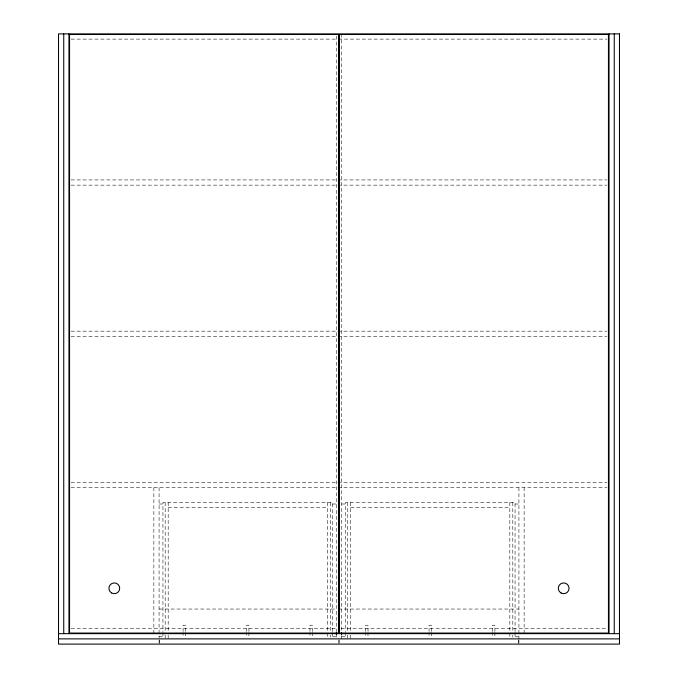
<?xml version="1.0" encoding="UTF-8"?>
<svg xmlns="http://www.w3.org/2000/svg" width="678" height="678" viewBox="0 0 678 678"><rect width="100%" height="100%" fill="white"/><g stroke="black" fill="none" stroke-linecap="round" stroke-linejoin="round"><path stroke-width="0.51" stroke-dasharray="3.39 2.54" d="M71.08 39.121L336.881 39.121M338.475 39.121L606.92 39.121M71.071 179.924L606.929 179.924M71.071 185.145L606.929 185.145M71.071 331.169L606.929 331.169M71.071 336.39L606.929 336.39M71.071 482.414L606.929 482.414M71.071 487.635L606.929 487.635M159.076 504.008L162.949 504.008M332.508 504.008L336.39 504.008M341.61 504.008L345.492 504.008M515.051 504.008L518.924 504.008M168.178 507.737L327.288 507.737M350.712 507.737L509.822 507.737M159.076 609.039L336.881 609.039M338.475 609.039L518.924 609.039M71.08 628.438L339.525 628.438M341.119 628.438L606.92 628.438M159.076 636.786L162.949 636.786M332.508 636.786L336.39 636.786M341.61 636.786L345.492 636.786M515.051 636.786L518.924 636.786M524.145 487.635L524.145 633.659M518.924 487.635L518.924 638.879M518.924 639.922L518.924 644.1M518.331 639.922L518.331 644.1M515.051 631.523L515.051 502.517L345.492 502.517L345.492 631.523M515.051 632.574L515.051 637.227M512.814 502.517L512.814 630.913M512.814 635.125L512.814 637.227M509.822 502.517L509.822 630.913M509.822 633.057L509.822 638.278M494.906 631.489L494.906 625.226L492.516 625.226L492.516 631.489M494.906 632.54L494.906 635.667L492.516 635.667L492.516 632.54M431.462 631.489L431.462 625.226L429.072 625.226L429.072 631.489M431.462 632.54L431.462 635.667L429.072 635.667L429.072 632.54M368.018 631.489L368.018 625.226L365.628 625.226L365.628 631.489M368.018 632.54L368.018 635.667L365.628 635.667L365.628 632.54M350.712 502.517L350.712 630.913M350.712 635.125L350.712 638.278M347.729 502.517L347.729 630.913M347.729 635.125L347.729 638.278M345.492 632.574L345.492 637.227M341.61 33.9L341.61 633.659M341.61 635.701L341.61 638.879M339.297 639.922L339.297 644.1M338.703 639.922L338.703 644.1M336.39 35.985L336.39 631.676M336.39 633.659L336.39 638.879M332.508 631.523L332.508 502.517L162.949 502.517L162.949 631.523M332.508 632.574L332.508 637.227M330.271 502.517L330.271 630.913M330.271 635.125L330.271 637.227M327.288 502.517L327.288 630.913M327.288 633.057L327.288 638.278M312.372 631.489L312.372 625.226L309.982 625.226L309.982 631.489M312.372 632.54L312.372 635.667L309.982 635.667L309.982 632.54M248.928 631.489L248.928 625.226L246.538 625.226L246.538 631.489M248.928 632.54L248.928 635.667L246.538 635.667L246.538 632.54M185.484 631.489L185.484 625.226L183.094 625.226L183.094 631.489M185.484 632.54L185.484 635.667L183.094 635.667L183.094 632.54M168.178 502.517L168.178 630.913M168.178 635.125L168.178 638.278M165.186 502.517L165.186 630.913M165.186 635.125L165.186 638.278M162.949 632.574L162.949 637.227M159.669 639.922L159.669 644.1M159.076 487.635L159.076 637.837M159.076 639.922L159.076 644.1M153.855 487.635L153.855 633.659"/><path stroke-width="1.02" d="M58.52 633.659L619.48 633.659M58.52 638.879L619.48 638.879M614.26 33.9L614.26 633.659M609.039 33.9L609.039 633.659M341.61 632.532L341.61 634.65M336.39 632.532L336.39 634.65M68.961 33.9L68.961 633.659M63.74 33.9L63.74 633.659M619.48 33.9L58.52 33.9L58.52 644.1L619.48 644.1L619.48 33.9M338.703 34.493L69.554 34.493L69.554 633.057L338.703 633.057L338.703 34.493M608.446 34.493L339.297 34.493L339.297 633.057L608.446 633.057L608.446 34.493M560.994 592.962A5.373 5.373 0 0 0 569.062 588.301A5.373 5.373 0 0 0 560.994 583.648A5.373 5.373 0 0 0 560.994 592.962M111.624 592.962A5.373 5.373 0 0 0 119.692 588.301A5.373 5.373 0 0 0 111.624 583.648A5.373 5.373 0 0 0 111.624 592.962"/></g></svg>
